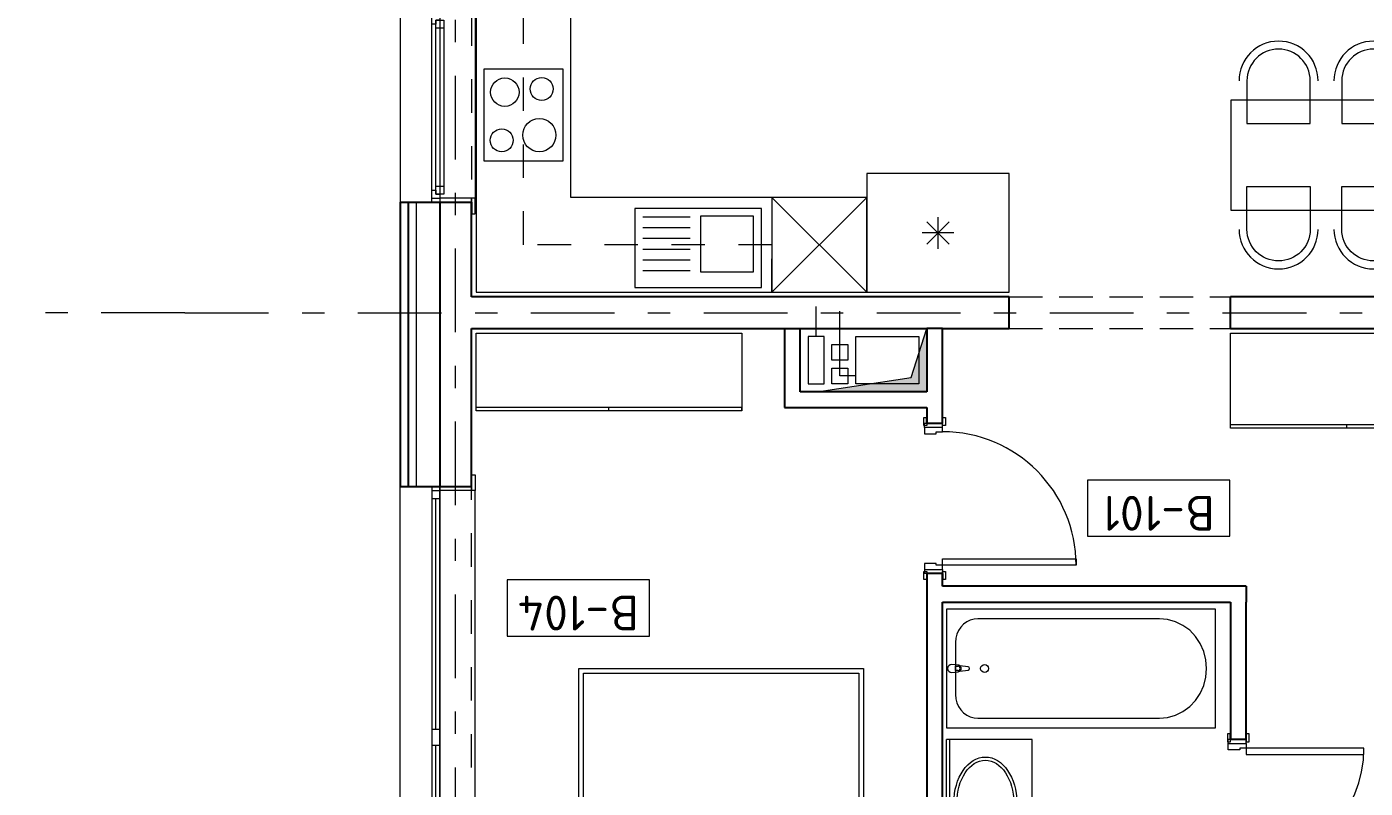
# Model space of a CAD drawing. Header units: millimetres. Extents: x 18162 to 3540582, y 72188 to 247925.
# Drawn here: x 336733 to 345196, y 88138 to 92954 of the extents above; entities that cross this region are included whole.
import ezdxf
from ezdxf.enums import TextEntityAlignment as Align

# ---------------------------------------------------------------- set-up
doc = ezdxf.new("R2010")
doc.units = ezdxf.units.MM
doc.header["$MEASUREMENT"] = 0
doc.set_wipeout_variables(frame=1)
for name, pattern in [('Dashed', [423.333333, 211.666667, -211.666667]), ('Double Dashed', [1093.611073, 529.166651, -211.666656, 141.111112, -211.666656]), ('Hidden Line', [317.5, 211.666667, -105.833333]), ('Wipeout_Contour', [1000, 0, -1000])]:
    doc.linetypes.add(name, pattern=pattern)
for name, color, linetype in [('Archicad Doors', 7, 'Continuous'), ('Archicad Windows', 7, 'Continuous'), ('Archicad Zone Stamps', 7, 'Continuous'), ('Drawing & Figure', 7, 'Continuous'), ('Interior - Equipment', 7, 'Continuous'), ('Interior - Furniture', 7, 'Continuous'), ('Model Unit - Zone A', 7, 'Continuous'), ('Structural - Bearing', 7, 'Continuous'), ('Structural - Grid', 7, 'Continuous')]:
    doc.layers.add(name, color=color, linetype=linetype)
doc.styles.add('GENERATED_STYLE_2', font='')
doc.styles.add('GENERATED_STYLE_3', font='', dxfattribs={"width": 0.8})
doc.styles.get('GENERATED_STYLE_2').set_extended_font_data('ISOCPEUR MON')
doc.styles.get('GENERATED_STYLE_3').set_extended_font_data('ISOCPEUR MON')

# ---------------------------------------------------------------- blocks, each defined once
blk = doc.blocks.new('Үүдний хэсэг_B-101_21_3', base_point=(343846.2, 90013.4))
at = {"layer": 'Archicad Zone Stamps', "color": 7, "linetype": 'Continuous', "lineweight": 5}
for p, q in [((344339.2, 90086.8), (343439.2, 90086.8)), ((343439.2, 90086.8), (343439.2, 89732)), ((344339.2, 89732), (344339.2, 90086.8)), ((343439.2, 89732), (344339.2, 89732))]:
    blk.add_line(p, q, dxfattribs=at)
at = {"layer": 'Archicad Zone Stamps', "color": 7, "lineweight": 5, "style": 'GENERATED_STYLE_2'}
for tag, p in [('DUMMY_861', (343537.9, 89767.5)), ('ROOM_NUMBER', (343889.2, 89767.5))]:
    blk.add_attdef(tag, text='', height=220, rotation=180, dxfattribs=at).set_placement(p, align=Align.TOP_CENTER)
blk = doc.blocks.new('Унтлагын өрөө_B-104_24_3', base_point=(340937, 89836))
at = {"layer": 'Archicad Zone Stamps', "color": 7, "linetype": 'Continuous', "lineweight": 5}
for p, q in [((340670.6, 89455.6), (339770.6, 89455.6)), ((339770.6, 89455.6), (339770.6, 89100.7)), ((340670.6, 89100.7), (340670.6, 89455.6)), ((339770.6, 89100.7), (340670.6, 89100.7))]:
    blk.add_line(p, q, dxfattribs=at)
at = {"layer": 'Archicad Zone Stamps', "color": 7, "lineweight": 5, "style": 'GENERATED_STYLE_2'}
for tag, p in [('DUMMY_861', (339836.4, 89136.2)), ('ROOM_NUMBER', (340220.6, 89136.2))]:
    blk.add_attdef(tag, text='', height=220, rotation=180, dxfattribs=at).set_placement(p, align=Align.TOP_CENTER)
blk = doc.blocks.new('Window with Sidelight 27[19]_3', base_point=(318570.5, 0))
at = {"layer": 'Archicad Windows', "color": 7, "linetype": 'Continuous', "lineweight": 13}
for p, q in [((339544, 90020.7), (339544, 90120.7)), ((339544, 90120.7), (339569, 90120.7)), ((339544, 90045.7), (339544, 90120.7)), ((339544, 90045.7), (339544, 90120.7)), ((339569, 90120.7), (339569, 90020.7)), ((339094, 87845.7), (339094, 90045.7)), ((339094, 90045.7), (339144, 90045.7)), ((339144, 90045.7), (339194, 90045.7)), ((339194, 90045.7), (339294, 90045.7)), ((339294, 90045.7), (339294, 90020.7)), ((339294, 90045.7), (339344, 90045.7)), ((339294, 90045.7), (339344, 90045.7)), ((339294, 90020.7), (339294, 89970.7)), ((339294, 90020.7), (339344, 90020.7)), ((339294, 89970.7), (339344, 89970.7)), ((339294, 89970.7), (339294, 88510.7)), ((339319, 88510.7), (339319, 89970.7)), ((339344, 90045.7), (339544, 90045.7)), ((339344, 90020.7), (339344, 90045.7)), ((339344, 90020.7), (339344, 90045.7)), ((339344, 90045.7), (339544, 90045.7)), ((339344, 90045.7), (339544, 90045.7)), ((339544, 90020.7), (339344, 90020.7)), ((339344, 89970.7), (339344, 90020.7)), ((339344, 88510.7), (339344, 89970.7)), ((339544, 90045.7), (339544, 90020.7)), ((339569, 90020.7), (339544, 90020.7)), ((339569, 87870.7), (339569, 90020.7)), ((339344, 88510.7), (339294, 88510.7)), ((339294, 88510.7), (339294, 88460.7)), ((339294, 88460.7), (339294, 88410.7)), ((339344, 88460.7), (339344, 88510.7)), ((339344, 88410.7), (339344, 88460.7)), ((339294, 88410.7), (339344, 88410.7)), ((339294, 88410.7), (339294, 87920.7)), ((339319, 87920.7), (339319, 88410.7)), ((339344, 87920.7), (339344, 88410.7)), ((339344, 87920.7), (339294, 87920.7)), ((339294, 87920.7), (339294, 87870.7)), ((339294, 87870.7), (339294, 87845.7)), ((339294, 87870.7), (339344, 87870.7)), ((339344, 87870.7), (339344, 87920.7)), ((339344, 87870.7), (339544, 87870.7)), ((339344, 87845.7), (339344, 87870.7)), ((339344, 87845.7), (339344, 87870.7)), ((339544, 87870.7), (339544, 87845.7)), ((339544, 87770.7), (339544, 87870.7)), ((339544, 87870.7), (339569, 87870.7)), ((339569, 87870.7), (339569, 87770.7)), ((339094, 87845.7), (339144, 87845.7)), ((339144, 87845.7), (339194, 87845.7)), ((339194, 87845.7), (339294, 87845.7)), ((339294, 87845.7), (339344, 87845.7)), ((339294, 87845.7), (339344, 87845.7)), ((339544, 87845.7), (339344, 87845.7)), ((339344, 87845.7), (339544, 87845.7)), ((339344, 87845.7), (339544, 87845.7)), ((339544, 87845.7), (339544, 87770.7)), ((339544, 87845.7), (339544, 87770.7)), ((339569, 87770.7), (339544, 87770.7))]:
    blk.add_line(p, q, dxfattribs=at)
at = {"layer": 'Archicad Windows', "color": 7, "linetype": 'Dashed', "lineweight": 13}
blk.add_line((339544, 87845.7), (339544, 90045.7), dxfattribs=at)
blk = doc.blocks.new('Window 27[20]_3', base_point=(318570.5, 0))
at = {"layer": 'Archicad Windows', "color": 7, "linetype": 'Continuous', "lineweight": 13}
for p, q in [((339569, 93120.7), (339544, 93120.7)), ((339544, 93120.7), (339544, 93020.7)), ((339544, 93045.7), (339544, 93120.7)), ((339544, 93045.7), (339544, 93120.7)), ((339569, 93020.7), (339569, 93120.7)), ((339094, 93045.7), (339094, 91845.7)), ((339094, 93045.7), (339144, 93045.7)), ((339144, 93045.7), (339194, 93045.7)), ((339194, 93045.7), (339294, 93045.7)), ((339294, 93020.7), (339294, 93045.7)), ((339294, 93045.7), (339344, 93045.7)), ((339294, 93045.7), (339344, 93045.7)), ((339294, 92970.7), (339294, 93020.7)), ((339294, 93020.7), (339344, 93020.7)), ((339544, 93045.7), (339344, 93045.7)), ((339344, 93045.7), (339344, 93020.7)), ((339344, 93045.7), (339344, 93020.7)), ((339344, 93045.7), (339544, 93045.7)), ((339344, 93045.7), (339544, 93045.7)), ((339344, 93020.7), (339544, 93020.7)), ((339344, 93020.7), (339344, 92995.7)), ((339544, 93020.7), (339544, 93045.7)), ((339544, 93020.7), (339569, 93020.7)), ((339569, 93020.7), (339569, 91870.7)), ((339319, 92970.7), (339294, 92970.7)), ((339294, 91920.7), (339294, 92970.7)), ((339344, 92995.7), (339319, 92995.7)), ((339319, 92995.7), (339319, 92970.7)), ((339319, 92945.7), (339319, 92995.7)), ((339319, 92995.7), (339369, 92995.7)), ((339369, 92945.7), (339319, 92945.7)), ((339319, 91945.7), (339319, 92945.7)), ((339344, 92945.7), (339344, 91945.7)), ((339369, 92995.7), (339369, 92945.7)), ((339369, 92945.7), (339369, 91945.7)), ((339369, 92945.7), (339369, 91945.7)), ((339294, 91870.7), (339294, 91920.7)), ((339294, 91920.7), (339319, 91920.7)), ((339319, 91895.7), (339319, 91945.7)), ((339319, 91945.7), (339369, 91945.7)), ((339319, 91920.7), (339319, 91895.7)), ((339369, 91945.7), (339369, 91895.7)), ((339094, 91845.7), (339144, 91845.7)), ((339144, 91845.7), (339194, 91845.7)), ((339194, 91845.7), (339294, 91845.7)), ((339294, 91845.7), (339294, 91870.7)), ((339294, 91870.7), (339344, 91870.7)), ((339294, 91845.7), (339344, 91845.7)), ((339294, 91845.7), (339344, 91845.7)), ((339319, 91895.7), (339344, 91895.7)), ((339369, 91895.7), (339319, 91895.7)), ((339344, 91895.7), (339344, 91870.7)), ((339544, 91870.7), (339344, 91870.7)), ((339344, 91870.7), (339344, 91845.7)), ((339344, 91870.7), (339344, 91845.7)), ((339344, 91845.7), (339544, 91845.7)), ((339344, 91845.7), (339544, 91845.7)), ((339344, 91845.7), (339544, 91845.7)), ((339544, 91845.7), (339544, 91870.7)), ((339544, 91870.7), (339544, 91770.7)), ((339569, 91870.7), (339544, 91870.7)), ((339544, 91845.7), (339544, 91770.7)), ((339544, 91845.7), (339544, 91770.7)), ((339569, 91770.7), (339569, 91870.7)), ((339544, 91770.7), (339569, 91770.7))]:
    blk.add_line(p, q, dxfattribs=at)
at = {"layer": 'Archicad Windows', "color": 7, "linetype": 'Dashed', "lineweight": 13}
blk.add_line((339544, 93045.7), (339544, 91845.7), dxfattribs=at)
blk = doc.blocks.new('Rectangular Door Opening 27[40]_3', base_point=(318570.5, 0))
at = {"layer": 'Archicad Doors', "color": 7, "linetype": 'Hidden Line', "lineweight": 13}
for p, q in [((342944, 91245.7), (344344, 91245.7)), ((342944, 91045.7), (342944, 91245.7)), ((344344, 91045.7), (344344, 91245.7)), ((342944, 91045.7), (344344, 91045.7))]:
    blk.add_line(p, q, dxfattribs=at)
blk = doc.blocks.new('Door 27[61]_3', base_point=(318570.5, 0))
at = {"layer": 'Archicad Doors', "color": 7, "linetype": 'Continuous', "lineweight": 13}
for p, q in [((342405, 90432.7), (342405, 90482.7)), ((342405, 90482.7), (342424, 90482.7)), ((342424, 90482.7), (342424, 90432.7)), ((342424, 90445.7), (342424, 90482.7)), ((342424, 90445.7), (342424, 90482.7)), ((342524, 90432.7), (342524, 90482.7)), ((342524, 90482.7), (342543, 90482.7)), ((342524, 90445.7), (342524, 90482.7)), ((342524, 90445.7), (342524, 90482.7)), ((342543, 90482.7), (342543, 90432.7)), ((342424, 90432.7), (342405, 90432.7)), ((342409, 90420.7), (342409, 90445.7)), ((342524, 90445.7), (342409, 90445.7)), ((342524, 90420.7), (342409, 90420.7)), ((342409, 90420.7), (342409, 90380.7)), ((342524, 90445.7), (342424, 90445.7)), ((342524, 90445.7), (342424, 90445.7)), ((342484, 90380.7), (342484, 90392.7)), ((342484, 90392.7), (342524, 90392.7)), ((342524, 90420.7), (342524, 90445.7)), ((342543, 90432.7), (342524, 90432.7)), ((342524, 90392.7), (342524, 90420.7)), ((342409, 90380.7), (342484, 90380.7)), ((342484, 89560.7), (342409, 89560.7)), ((342409, 89560.7), (342409, 89520.7)), ((342484, 89548.7), (342484, 89560.7)), ((342524, 89548.7), (342484, 89548.7)), ((342524, 89548.7), (342524, 89588.7)), ((342524, 89588.7), (343368, 89588.7)), ((342524, 89520.7), (342524, 89548.7)), ((343368, 89548.7), (342524, 89548.7)), ((343368, 89588.7), (343368, 89548.7)), ((342405, 89458.7), (342405, 89508.7)), ((342405, 89508.7), (342424, 89508.7)), ((342424, 89458.7), (342405, 89458.7)), ((342409, 89520.7), (342409, 89495.7)), ((342409, 89520.7), (342524, 89520.7)), ((342524, 89495.7), (342409, 89495.7)), ((342424, 89508.7), (342424, 89458.7)), ((342524, 89495.7), (342424, 89495.7)), ((342524, 89495.7), (342424, 89495.7)), ((342424, 89495.7), (342424, 89458.7)), ((342424, 89495.7), (342424, 89458.7)), ((342524, 89520.7), (342524, 89495.7)), ((342524, 89458.7), (342524, 89508.7)), ((342524, 89508.7), (342543, 89508.7)), ((342524, 89495.7), (342524, 89458.7)), ((342524, 89495.7), (342524, 89458.7)), ((342543, 89458.7), (342524, 89458.7)), ((342543, 89508.7), (342543, 89458.7))]:
    blk.add_line(p, q, dxfattribs=at)
blk.add_arc((342524, 89548.7), 844, 0, 90, dxfattribs=at)
blk = doc.blocks.new('Door 27[62]_3', base_point=(318570.5, 0))
at = {"layer": 'Archicad Doors', "color": 7, "linetype": 'Continuous', "lineweight": 13}
for p, q in [((344344, 88482.7), (344325, 88482.7)), ((344325, 88482.7), (344325, 88432.7)), ((344329, 88420.7), (344329, 88445.7)), ((344444, 88445.7), (344329, 88445.7)), ((344344, 88432.7), (344344, 88482.7)), ((344344, 88445.7), (344344, 88482.7)), ((344344, 88445.7), (344344, 88482.7)), ((344444, 88445.7), (344344, 88445.7)), ((344444, 88445.7), (344344, 88445.7)), ((344463, 88482.7), (344444, 88482.7)), ((344444, 88482.7), (344444, 88432.7)), ((344444, 88445.7), (344444, 88482.7)), ((344444, 88445.7), (344444, 88482.7)), ((344444, 88420.7), (344444, 88445.7)), ((344463, 88432.7), (344463, 88482.7)), ((344325, 88432.7), (344344, 88432.7)), ((344329, 88420.7), (344444, 88420.7)), ((344329, 88380.7), (344329, 88420.7)), ((344404, 88380.7), (344329, 88380.7)), ((344444, 88392.7), (344404, 88392.7)), ((344404, 88392.7), (344404, 88380.7)), ((344444, 88432.7), (344463, 88432.7)), ((344444, 88420.7), (344444, 88392.7)), ((345188, 88392.7), (344444, 88392.7)), ((344444, 88392.7), (344444, 88352.7)), ((345188, 88352.7), (345188, 88392.7)), ((344444, 88352.7), (345188, 88352.7)), ((344325, 87608.7), (344325, 87558.7)), ((344344, 87608.7), (344325, 87608.7)), ((344329, 87660.7), (344404, 87660.7)), ((344329, 87620.7), (344329, 87660.7)), ((344329, 87620.7), (344329, 87595.7)), ((344444, 87620.7), (344329, 87620.7)), ((344444, 87595.7), (344329, 87595.7)), ((344344, 87558.7), (344344, 87608.7)), ((344444, 87595.7), (344344, 87595.7)), ((344444, 87595.7), (344344, 87595.7)), ((344344, 87595.7), (344344, 87558.7)), ((344344, 87595.7), (344344, 87558.7)), ((344404, 87660.7), (344404, 87648.7)), ((344404, 87648.7), (344444, 87648.7)), ((344444, 87648.7), (344444, 87620.7)), ((344444, 87620.7), (344444, 87595.7)), ((344444, 87608.7), (344444, 87558.7)), ((344463, 87608.7), (344444, 87608.7)), ((344444, 87595.7), (344444, 87558.7)), ((344444, 87595.7), (344444, 87558.7)), ((344463, 87558.7), (344463, 87608.7)), ((344325, 87558.7), (344344, 87558.7)), ((344444, 87558.7), (344463, 87558.7))]:
    blk.add_line(p, q, dxfattribs=at)
blk.add_arc((344444, 88392.7), 744, 270, 0, dxfattribs=at)
blk = doc.blocks.new('Kitchen Layout 27[59]_3', base_point=(339573.7, 94275.4))
at = {"layer": 'Interior - Equipment', "color": 7, "linetype": 'Dashed', "lineweight": 5}
for p, q in [((339873.7, 93255.4), (339573.7, 93255.4)), ((339573.7, 93255.4), (339573.7, 91275.4)), ((339873.7, 91575.4), (339873.7, 93255.4)), ((341444.1, 91575.4), (339873.7, 91575.4)), ((341444.1, 91275.4), (341444.1, 91575.4)), ((339573.7, 91275.4), (341444.1, 91275.4))]:
    blk.add_line(p, q, dxfattribs=at)
at = {"layer": 'Interior - Equipment', "color": 7, "linetype": 'Continuous', "lineweight": 5}
for p, q in [((342044.1, 91875.4), (341444.1, 91275.4)), ((341444.1, 91875.4), (342044.1, 91275.4)), ((340928.4, 91750.4), (340628.4, 91750.4)), ((341328.4, 91755.4), (340993.4, 91755.4)), ((340993.4, 91755.4), (340993.4, 91405.4)), ((341328.4, 91405.4), (341328.4, 91755.4)), ((342494.3, 91750.4), (342494.3, 91550.4)), ((340928.4, 91682.4), (340628.4, 91682.4)), ((342565, 91721.1), (342423.5, 91579.7)), ((342423.5, 91721.1), (342565, 91579.7)), ((340928.4, 91614.4), (340628.4, 91614.4)), ((342594.3, 91650.4), (342394.3, 91650.4)), ((340928.4, 91546.4), (340628.4, 91546.4)), ((340928.4, 91478.4), (340628.4, 91478.4)), ((340928.4, 91410.4), (340628.4, 91410.4)), ((340993.4, 91405.4), (341328.4, 91405.4))]:
    blk.add_line(p, q, dxfattribs=at)
at = {"layer": 'Interior - Equipment', "color": 7, "linetype": 'Continuous', "lineweight": 5, "flags": 128}
for points in [[(339573.7, 93255.4), (339573.7, 91275.4), (342044.3, 91275.4), (342044.3, 91875.4), (340173.7, 91875.4), (340173.7, 93255.4)], [(340123.7, 92105.7), (340123.7, 92685.7), (339623.7, 92685.7), (339623.7, 92105.7)], [(342944.3, 92025.4), (342044.3, 92025.4), (342044.3, 91275.4), (342944.3, 91275.4)], [(342044.1, 91875.4), (341444.1, 91875.4), (341444.1, 91275.4), (342044.1, 91275.4)], [(341378.4, 91805.4), (340578.4, 91805.4), (340578.4, 91305.4), (341378.4, 91305.4)]]:
    blk.add_lwpolyline(points, close=True, dxfattribs=at)
at = {"layer": 'Interior - Equipment', "color": 7, "linetype": 'Continuous', "lineweight": 5}
for centre, radius in [((339755.7, 92540.7), 90), ((339988.7, 92561), 72.5), ((339973.7, 92269.2), 105), ((339736.2, 92236.2), 72.5)]:
    blk.add_circle(centre, radius, dxfattribs=at)
blk = doc.blocks.new('Basin Cabinet 27[60]_3', base_point=(343089, 87645.7))
at = {"layer": 'Interior - Equipment', "color": 7, "linetype": 'Continuous', "lineweight": 5}
for p, q in [((342549, 87645.7), (342549, 88445.7)), ((343089, 88445.7), (342549, 88445.7)), ((342569, 87645.7), (342569, 88445.7)), ((343089, 87645.7), (343089, 88445.7)), ((342588.9, 88059.3), (342603.8, 88059.3)), ((342588.9, 88032.1), (342588.9, 88059.3)), ((342603.8, 88032.1), (342588.9, 88032.1)), ((343089, 87645.7), (342549, 87645.7))]:
    blk.add_line(p, q, dxfattribs=at)
at = {"layer": 'Interior - Equipment', "color": 7, "linetype": 'Continuous', "lineweight": 5, "flags": 128}
blk.add_lwpolyline([(342564, 88020.7), (342605.9, 88024.7, 0.12102), (342615.4, 88027.9), (342668.4, 88034.6, 0.882566), (342668.4, 88056.8), (342615.4, 88063.4, 0.12102), (342605.9, 88066.7), (342564, 88070.7, 1)], format="xyb", close=True, dxfattribs=at)
at = {"layer": 'Interior - Equipment', "color": 7, "linetype": 'Continuous', "lineweight": 5}
blk.add_circle((342695.2, 88045.7), 30, dxfattribs=at)
for centre, radius, start, end in [((342603.8, 88045.7), 13.6, 270, 90), ((342604, 88045.7), 21.1, 302.77103, 57.22897)]:
    blk.add_arc(centre, radius, start, end, dxfattribs=at)
for major_axis, ratio in [((0, 290), 0.686667), ((0, 270), 0.666667)]:
    blk.add_ellipse((342794, 88045.7), major_axis=major_axis, ratio=ratio, dxfattribs=at)
blk = doc.blocks.new('Bathtub 27[61]_3', base_point=(342549, 89270.7))
at = {"layer": 'Interior - Equipment', "color": 7, "linetype": 'Continuous', "lineweight": 5}
for p, q in [((342605.2, 88909.3), (342620.1, 88909.3)), ((342605.2, 88882.1), (342605.2, 88909.3)), ((342620.1, 88882.1), (342605.2, 88882.1))]:
    blk.add_line(p, q, dxfattribs=at)
at = {"layer": 'Interior - Equipment', "color": 7, "linetype": 'Continuous', "lineweight": 5, "flags": 128}
for points in [[(342549, 88520.7), (344249, 88520.7), (344249, 89270.7), (342549, 89270.7)], [(342747.3, 89210.7), (342722.7, 89208.4), (342698.9, 89201.6), (342676.5, 89190.6), (342656.2, 89175.6), (342638.8, 89157.1), (342624.6, 89135.7), (342614.2, 89112), (342607.8, 89086.7), (342605.6, 89060.7), (342605.6, 88730.7), (342607.8, 88704.6), (342614.2, 88679.4), (342624.6, 88655.7), (342638.8, 88634.3), (342656.2, 88615.8), (342676.5, 88600.8), (342698.9, 88589.7), (342722.7, 88583), (342747.3, 88580.7), (343894.8, 88580.7), (343946.5, 88585.5), (343996.6, 88599.7), (344043.6, 88622.9), (344086, 88654.4), (344122.7, 88693.2), (344152.5, 88738.2), (344174.4, 88787.9), (344187.8, 88841), (344192.3, 88895.7), (344187.8, 88950.4), (344174.4, 89003.4), (344152.5, 89053.2), (344122.7, 89098.2), (344086, 89137), (344043.6, 89168.5), (343996.6, 89191.7), (343946.5, 89205.9), (343894.8, 89210.7)]]:
    blk.add_lwpolyline(points, close=True, dxfattribs=at)
blk.add_lwpolyline([(342580.3, 88870.7), (342622.2, 88874.7, 0.12102), (342631.8, 88877.9), (342684.7, 88884.6, 0.882566), (342684.7, 88906.8), (342631.8, 88913.4, 0.12102), (342622.2, 88916.7), (342580.3, 88920.7, 1)], format="xyb", close=True, dxfattribs=at)
at = {"layer": 'Interior - Equipment', "color": 7, "linetype": 'Continuous', "lineweight": 5}
blk.add_circle((342789, 88895.7), 25, dxfattribs=at)
for centre, radius, start, end in [((342620.1, 88895.7), 13.6, 270, 90), ((342620.3, 88895.7), 21.1, 302.77103, 57.22897)]:
    blk.add_arc(centre, radius, start, end, dxfattribs=at)
blk = doc.blocks.new('Dining Table Rectangle 27[113]_3', base_point=(344948, 92143.1))
at = {"layer": 'Interior - Furniture', "color": 7, "linetype": 'Continuous', "lineweight": 5, "flags": 128}
for points in [[(344448, 92343.1), (344848, 92343.1), (344848, 92613.1, 1), (344448, 92613.1)], [(345048, 92343.1), (345448, 92343.1), (345448, 92613.1, 1), (345048, 92613.1)], [(344448, 91943.1), (344848, 91943.1), (344848, 91673.1, -1), (344448, 91673.1)], [(345048, 91943.1), (345448, 91943.1), (345448, 91673.1, -1), (345048, 91673.1)]]:
    blk.add_lwpolyline(points, format="xyb", close=True, dxfattribs=at)
blk.add_lwpolyline([(344348, 92493.1), (345548, 92493.1), (345548, 91793.1), (344348, 91793.1)], close=True, dxfattribs=at)
at = {"layer": 'Interior - Furniture', "color": 7, "linetype": 'Continuous', "lineweight": 5}
for centre, start, end in [((344648, 92613.1), 0, 180), ((345248, 92613.1), 0, 180), ((344648, 91673.1), 180, 0), ((345248, 91673.1), 180, 0)]:
    blk.add_arc(centre, 250, start, end, dxfattribs=at)
blk = doc.blocks.new('Cupboard 27[120]_3', base_point=(345814.3, 90416))
at = {"layer": 'Interior - Furniture', "color": 7, "linetype": 'Continuous', "lineweight": 5}
for p, q in [((345814.3, 90436), (344344, 90436)), ((345079.1, 90416), (345079.1, 90436)), ((345814.3, 90416), (345814.3, 90436))]:
    blk.add_line(p, q, dxfattribs=at)
at = {"layer": 'Interior - Furniture', "color": 7, "linetype": 'Continuous', "lineweight": 5, "flags": 128}
blk.add_lwpolyline([(345814.3, 90416), (344344, 90416), (344344, 91016), (345814.3, 91016)], close=True, dxfattribs=at)
blk = doc.blocks.new('Cupboard 27[121]_3', base_point=(341254, 90525.7))
at = {"layer": 'Interior - Furniture', "color": 7, "linetype": 'Continuous', "lineweight": 5}
for p, q in [((341254, 90545.7), (339574, 90545.7)), ((340414, 90525.7), (340414, 90545.7)), ((341254, 90525.7), (341254, 90545.7))]:
    blk.add_line(p, q, dxfattribs=at)
at = {"layer": 'Interior - Furniture', "color": 7, "linetype": 'Continuous', "lineweight": 5, "flags": 128}
blk.add_lwpolyline([(341254, 90525.7), (339574, 90525.7), (339574, 91015.7), (341254, 91015.7)], close=True, dxfattribs=at)
blk = doc.blocks.new('Bed Layout 27[122]_3', base_point=(341124, 86895.7))
at = {"layer": 'Interior - Furniture', "color": 7, "linetype": 'Continuous', "lineweight": 5}
for p, q in [((340224, 88895.7), (342024, 88895.7)), ((340224, 86895.7), (340224, 88895.7)), ((340254, 87515.7), (340254, 88865.7)), ((340254, 88865.7), (341124, 88865.7)), ((341124, 88865.7), (341994, 88865.7)), ((341994, 88865.7), (341994, 87515.7)), ((342024, 88895.7), (342024, 86895.7)), ((340434, 87335.7), (340254, 87515.7)), ((340254, 87515.7), (340434, 87515.7)), ((340434, 87335.7), (340434, 87515.7)), ((341994, 87515.7), (341814, 87335.7)), ((341994, 87515.7), (341814, 87515.7)), ((341814, 87335.7), (341814, 87515.7)), ((339724, 87315.7), (340224, 87315.7)), ((339724, 86895.7), (339724, 87315.7)), ((340224, 87315.7), (340224, 86895.7)), ((341124, 87335.7), (340434, 87335.7)), ((341814, 87335.7), (341124, 87335.7)), ((340224, 86895.7), (339724, 86895.7)), ((342024, 86895.7), (340224, 86895.7))]:
    blk.add_line(p, q, dxfattribs=at)
at = {"layer": 'Interior - Furniture', "color": 7, "linetype": 'Continuous', "lineweight": 5, "flags": 128}
for points in [[(341064, 87335.7), (341064, 86955.7), (340284, 86955.7), (340284, 87375.7), (340394, 87375.7), (340434, 87335.7)], [(341814, 87335.7), (341854, 87375.7), (341964, 87375.7), (341964, 86955.7), (341184, 86955.7), (341184, 87335.7)]]:
    blk.add_lwpolyline(points, close=True, dxfattribs=at)
blk.add_lwpolyline([(340074, 87105.7, -1), (339874, 87105.7, -1)], format="xyb", close=True, dxfattribs=at)
blk = doc.blocks.new('Standard grid marker[170]_3', base_point=(336732.8, 91145.7))
at = {"layer": 'Structural - Grid', "color": 13, "linetype": 'Double Dashed', "lineweight": 13}
for q in [(336732.8, 91145.7), (372294.9, 91145.7)]:
    blk.add_line((337732.8, 91145.7), q, dxfattribs=at)
at = {"layer": 'Structural - Grid', "color": 13, "lineweight": 13, "style": 'GENERATED_STYLE_3'}
blk.add_attdef('AC_MarkerText_1', text='', height=250, rotation=180, dxfattribs=at).set_placement((373594.9, 91020.7), align=Align.TOP_CENTER)
blk = doc.blocks.new('Standard grid marker[176]_3', base_point=(339444, 72524.1))
at = {"layer": 'Structural - Grid', "color": 13, "linetype": 'Double Dashed', "lineweight": 13}
blk.add_line((339444, 73524.1), (339444, 100185.5), dxfattribs=at)
at = {"layer": 'Structural - Grid', "color": 13, "lineweight": 13, "style": 'GENERATED_STYLE_3'}
blk.add_attdef('AC_MarkerText_1', text='', height=250, rotation=180, dxfattribs=at).set_placement((339444, 101360.5), align=Align.TOP_CENTER)

msp = doc.modelspace()

# ---------------------------------------------------------------- hatches: boundary and pattern name
at = {"layer": 'Drawing & Figure', "linetype": 'Continuous', "lineweight": 13}
msp.add_hatch(color=7, dxfattribs=at).paths.add_polyline_path([(342325.9, 90735.3), (342424, 91045.7), (342424, 90625.7), (341604, 90625.7)])

# ---------------------------------------------------------------- linework, layer by layer
at = {"layer": 'Drawing & Figure', "color": 7, "linetype": 'Continuous', "lineweight": 13, "flags": 128}
msp.add_lwpolyline([(342325.9, 90735.3), (342424, 91045.7), (342424, 90625.7), (341604, 90625.7)], close=True, dxfattribs=at)
at = {"layer": 'Structural - Bearing', "color": 7, "linetype": 'Continuous', "lineweight": 13, "flags": 128}
for points in [[(339344, 96745.7), (339344, 78545.7), (369544, 78545.7), (369544, 96745.7), (356344, 96745.7), (356344, 92545.7), (353844, 92545.7), (353844, 96745.7)], [(342424, 91045.7), (341604, 91045.7), (341604, 90625.7), (342424, 90625.7)]]:
    msp.add_lwpolyline(points, close=True, dxfattribs=at)
at = {"layer": 'Structural - Grid', "color": 7, "linetype": 'Continuous', "lineweight": 5}
for points in [[(341774, 90995.7), (341674, 90995.7), (341674, 90695.7), (341774, 90695.7)], [(341974, 90695.7), (341974, 90995.7), (342374, 90995.7), (342374, 90695.7)], [(341824, 90945.7), (341924, 90945.7), (341924, 90845.7), (341824, 90845.7)], [(341824, 90795.7), (341924, 90795.7), (341924, 90695.7), (341824, 90695.7)]]:
    msp.add_lwpolyline(points, close=True, dxfattribs=at)

# ---------------------------------------------------------------- block references
at = {"layer": 'Interior - Furniture', "color": 7, "linetype": 'Continuous', "lineweight": 5}
for name, p in [('Dining Table Rectangle 27[113]_3', (344948, 92143.1)), ('Bed Layout 27[122]_3', (341124, 86895.7))]:
    msp.add_blockref(name, p, dxfattribs=at)
at = {"layer": 'Model Unit - Zone A', "color": 7, "linetype": 'Continuous', "lineweight": 5}
for name, p, values in [('Үүдний хэсэг_B-101_21_3', (343846.2, 90013.4), {'ROOM_NUMBER': 'B-101'}), ('Унтлагын өрөө_B-104_24_3', (340937, 89836), {'ROOM_NUMBER': 'B-104'})]:
    msp.add_blockref(name, p, dxfattribs=at).add_auto_attribs(values)

# ---------------------------------------------------------------- wipeouts: each hides what was drawn before it
at = {"color": 254, "linetype": 'Wipeout_Contour', "lineweight": 0, "ltscale": 1404413.334575938}
msp.add_wipeout([(339094, 90045.7), (339144, 90045.7), (339144, 91845.7), (339094, 91845.7)], dxfattribs=at).dxf.layer = 'Structural - Bearing'

# ---------------------------------------------------------------- next in the draw order: linework, layer by layer
at = {"layer": 'Structural - Bearing', "color": 7, "linetype": 'Continuous', "lineweight": 25, "flags": 128}
msp.add_lwpolyline([(339094, 91845.7), (339094, 90045.7)], dxfattribs=at)

# ---------------------------------------------------------------- next in the draw order: wipeouts: each hides what was drawn before it
at = {"color": 254, "linetype": 'Wipeout_Contour', "lineweight": 0, "ltscale": 1404606.509443293}
msp.add_wipeout([(339144, 90045.7), (339194, 90045.7), (339194, 91845.7), (339144, 91845.7)], dxfattribs=at).dxf.layer = 'Structural - Bearing'
at = {"color": 254, "linetype": 'Wipeout_Contour', "lineweight": 0, "ltscale": 1427711.073745688}
msp.add_wipeout([(344344, 91045.7), (345844, 91045.7), (345844, 91245.7), (344344, 91245.7)], dxfattribs=at).dxf.layer = 'Structural - Bearing'
at = {"color": 254, "linetype": 'Wipeout_Contour', "lineweight": 0, "ltscale": 1060187.356540084}
msp.add_wipeout([(341624, 90645.7), (341524, 90545.7), (341624, 90545.7)], dxfattribs=at).dxf.layer = 'Structural - Bearing'
at = {"color": 254, "linetype": 'Wipeout_Contour', "lineweight": 0, "ltscale": 1414600.923483107}
msp.add_wipeout([(342424, 86895.7), (342524, 86895.7), (342524, 89495.7), (342424, 89495.7)], dxfattribs=at).dxf.layer = 'Structural - Bearing'
at = {"color": 254, "linetype": 'Wipeout_Contour', "lineweight": 0, "ltscale": 1067434.370727042}
msp.add_wipeout([(344344, 89315.7), (344444, 89315.7), (344444, 89415.7)], dxfattribs=at).dxf.layer = 'Structural - Bearing'

# ---------------------------------------------------------------- next in the draw order: linework, layer by layer
at = {"layer": 'Structural - Bearing', "color": 7, "linetype": 'Continuous', "lineweight": 25}
for p, q in [((339094, 91845.7), (339144, 91845.7)), ((339144, 91845.7), (339144, 90045.7)), ((344344, 91045.7), (344344, 91245.7)), ((339094, 90045.7), (339144, 90045.7)), ((342424, 89495.7), (342424, 89458.7)), ((342524, 89495.7), (342424, 89495.7)), ((342524, 89495.7), (342524, 89458.7))]:
    msp.add_line(p, q, dxfattribs=at)
at = {"layer": 'Structural - Bearing', "color": 7, "linetype": 'Continuous', "lineweight": 25, "flags": 128}
for points in [[(345844, 91245.7), (344344, 91245.7)], [(344344, 91045.7), (345844, 91045.7)], [(342424, 89495.7), (342424, 86895.7)], [(342524, 89415.7), (342524, 89495.7)], [(342524, 86895.7), (342524, 89315.7)]]:
    msp.add_lwpolyline(points, dxfattribs=at)

# ---------------------------------------------------------------- next in the draw order: block references
at = {"layer": 'Interior - Equipment', "color": 7, "linetype": 'Continuous', "lineweight": 5}
for name, p in [('Bathtub 27[61]_3', (342549, 89270.7)), ('Basin Cabinet 27[60]_3', (343089, 87645.7))]:
    msp.add_blockref(name, p, dxfattribs=at)
at = {"layer": 'Interior - Furniture', "color": 7, "linetype": 'Continuous', "lineweight": 5}
msp.add_blockref('Cupboard 27[120]_3', (345814.3, 90416), dxfattribs=at)

# ---------------------------------------------------------------- next in the draw order: wipeouts: each hides what was drawn before it
at = {"color": 254, "linetype": 'Wipeout_Contour', "lineweight": 0, "ltscale": 2107537.272703564}
msp.add_wipeout([(339194, 90045.7), (339294, 90045.7), (339344, 90045.7), (339344, 91845.7), (339294, 91845.7), (339194, 91845.7)], dxfattribs=at).dxf.layer = 'Structural - Bearing'
at = {"color": 254, "linetype": 'Wipeout_Contour', "lineweight": 0, "ltscale": 1067363.912349757}
msp.add_wipeout([(344344, 89315.7), (344444, 89415.7), (344344, 89415.7)], dxfattribs=at).dxf.layer = 'Structural - Bearing'

# ---------------------------------------------------------------- next in the draw order: linework, layer by layer
at = {"layer": 'Structural - Bearing', "color": 7, "linetype": 'Continuous', "lineweight": 25}
for p, q in [((339144, 91845.7), (339194, 91845.7)), ((339194, 91845.7), (339294, 91845.7)), ((339144, 90045.7), (339194, 90045.7)), ((339194, 90045.7), (339294, 90045.7))]:
    msp.add_line(p, q, dxfattribs=at)
at = {"layer": 'Structural - Bearing', "color": 7, "linetype": 'Continuous', "lineweight": 13}
msp.add_line((339194, 91845.7), (339194, 90045.7), dxfattribs=at)
at = {"layer": 'Structural - Bearing', "color": 7, "linetype": 'Continuous', "lineweight": 25, "flags": 128}
msp.add_lwpolyline([(344444, 89415.7), (344444, 89315.7)], dxfattribs=at)

# ---------------------------------------------------------------- next in the draw order: wipeouts: each hides what was drawn before it
at = {"color": 254, "linetype": 'Wipeout_Contour', "lineweight": 0, "ltscale": 1405669.005497639}
msp.add_wipeout([(339544, 91845.7), (339344, 91845.7), (339344, 90045.7), (339544, 90045.7)], dxfattribs=at).dxf.layer = 'Structural - Bearing'
at = {"color": 254, "linetype": 'Wipeout_Contour', "lineweight": 0, "ltscale": 1419482.576703739}
msp.add_wipeout([(344344, 89415.7), (342524, 89415.7), (342524, 89315.7), (344344, 89315.7)], dxfattribs=at).dxf.layer = 'Structural - Bearing'

# ---------------------------------------------------------------- next in the draw order: linework, layer by layer
at = {"layer": 'Structural - Bearing', "color": 7, "linetype": 'Continuous', "lineweight": 25}
for p, q in [((339294, 91845.7), (339344, 91845.7)), ((339344, 91845.7), (339344, 90045.7)), ((339344, 91845.7), (339544, 91845.7)), ((339544, 91845.7), (339544, 91770.7)), ((339544, 90045.7), (339544, 90120.7)), ((339294, 90045.7), (339344, 90045.7)), ((339344, 90045.7), (339544, 90045.7))]:
    msp.add_line(p, q, dxfattribs=at)
at = {"layer": 'Structural - Bearing', "color": 7, "linetype": 'Continuous', "lineweight": 25, "flags": 128}
for points in [[(339544, 91245.7), (339544, 91845.7)], [(339544, 90045.7), (339544, 91045.7)], [(344444, 89415.7), (342524, 89415.7)], [(342524, 89315.7), (344344, 89315.7)]]:
    msp.add_lwpolyline(points, dxfattribs=at)

# ---------------------------------------------------------------- next in the draw order: block references
at = {"layer": 'Archicad Windows', "color": 7, "linetype": 'Continuous', "lineweight": 13}
for name in ['Window 27[20]_3', 'Window with Sidelight 27[19]_3']:
    msp.add_blockref(name, (318570.5, 0), dxfattribs=at)

# ---------------------------------------------------------------- next in the draw order: wipeouts: each hides what was drawn before it
at = {"color": 254, "linetype": 'Wipeout_Contour', "lineweight": 0, "ltscale": 1412828.008246072}
msp.add_wipeout([(339544, 91245.7), (339544, 91045.7), (342944, 91045.7), (342944, 91245.7)], dxfattribs=at).dxf.layer = 'Structural - Bearing'
at = {"color": 254, "linetype": 'Wipeout_Contour', "lineweight": 0, "ltscale": 1422713.813972038}
msp.add_wipeout([(344344, 89315.7), (344344, 88445.7), (344444, 88445.7), (344444, 89315.7)], dxfattribs=at).dxf.layer = 'Structural - Bearing'

# ---------------------------------------------------------------- next in the draw order: linework, layer by layer
at = {"layer": 'Structural - Bearing', "color": 7, "linetype": 'Continuous', "lineweight": 25}
for p, q in [((342944, 91045.7), (342944, 91245.7)), ((344344, 88445.7), (344344, 88482.7)), ((344444, 88445.7), (344344, 88445.7)), ((344444, 88445.7), (344444, 88482.7))]:
    msp.add_line(p, q, dxfattribs=at)
at = {"layer": 'Structural - Bearing', "color": 7, "linetype": 'Continuous', "lineweight": 25, "flags": 128}
for points in [[(342944, 91245.7), (339544, 91245.7)], [(339544, 91045.7), (342944, 91045.7)], [(344344, 89315.7), (344344, 88445.7)], [(344444, 88445.7), (344444, 89315.7)]]:
    msp.add_lwpolyline(points, dxfattribs=at)
at = {"layer": 'Structural - Grid', "color": 7, "linetype": 'Continuous', "lineweight": 5}
for points in [[(341724, 90995.7), (341724, 91184.3)], [(341974, 90745.7), (341874, 90745.7), (341874, 91155.7)]]:
    msp.add_lwpolyline(points, dxfattribs=at)

# ---------------------------------------------------------------- next in the draw order: block references
at = {"layer": 'Archicad Doors', "color": 7, "linetype": 'Hidden Line', "lineweight": 13}
msp.add_blockref('Rectangular Door Opening 27[40]_3', (318570.5, 0), dxfattribs=at)
at = {"layer": 'Archicad Doors', "color": 7, "linetype": 'Continuous', "lineweight": 13}
msp.add_blockref('Door 27[62]_3', (318570.5, 0), dxfattribs=at)
at = {"layer": 'Interior - Equipment', "color": 7, "linetype": 'Continuous', "lineweight": 5}
msp.add_blockref('Kitchen Layout 27[59]_3', (339573.7, 94275.4), dxfattribs=at)
at = {"layer": 'Interior - Furniture', "color": 7, "linetype": 'Continuous', "lineweight": 5}
msp.add_blockref('Cupboard 27[121]_3', (341254, 90525.7), dxfattribs=at)
at = {"layer": 'Structural - Grid', "color": 13, "linetype": 'Continuous', "lineweight": 13}
msp.add_blockref('Standard grid marker[176]_3', (339444, 72524.1), dxfattribs=at)

# ---------------------------------------------------------------- next in the draw order: wipeouts: each hides what was drawn before it
at = {"color": 254, "linetype": 'Wipeout_Contour', "lineweight": 0, "ltscale": 1413793.506493058}
msp.add_wipeout([(341624, 90645.7), (341624, 91045.7), (341524, 91045.7), (341524, 90645.7)], dxfattribs=at).dxf.layer = 'Structural - Bearing'

# ---------------------------------------------------------------- next in the draw order: linework, layer by layer
at = {"layer": 'Structural - Bearing', "color": 7, "linetype": 'Continuous', "lineweight": 25, "flags": 128}
msp.add_lwpolyline([(341524, 91045.7), (341624, 91045.7)], dxfattribs=at)

# ---------------------------------------------------------------- next in the draw order: wipeouts: each hides what was drawn before it
at = {"color": 254, "linetype": 'Wipeout_Contour', "lineweight": 0, "ltscale": 1060117.558105991}
msp.add_wipeout([(341524, 90645.7), (341524, 90545.7), (341624, 90645.7)], dxfattribs=at).dxf.layer = 'Structural - Bearing'

# ---------------------------------------------------------------- next in the draw order: linework, layer by layer
at = {"layer": 'Structural - Bearing', "color": 7, "linetype": 'Continuous', "lineweight": 25, "flags": 128}
for points in [[(341524, 91045.7), (341524, 90545.7)], [(341624, 90645.7), (341624, 91045.7)], [(341524, 90545.7), (341624, 90545.7)]]:
    msp.add_lwpolyline(points, dxfattribs=at)

# ---------------------------------------------------------------- next in the draw order: wipeouts: each hides what was drawn before it
at = {"color": 254, "linetype": 'Wipeout_Contour', "lineweight": 0, "ltscale": 1415276.588846138}
msp.add_wipeout([(341624, 90545.7), (342424, 90545.7), (342424, 90645.7), (341624, 90645.7)], dxfattribs=at).dxf.layer = 'Structural - Bearing'

# ---------------------------------------------------------------- next in the draw order: linework, layer by layer
at = {"layer": 'Structural - Bearing', "color": 7, "linetype": 'Continuous', "lineweight": 25, "flags": 128}
for points in [[(342424, 90645.7), (341624, 90645.7)], [(341624, 90545.7), (342424, 90545.7)]]:
    msp.add_lwpolyline(points, dxfattribs=at)

# ---------------------------------------------------------------- next in the draw order: wipeouts: each hides what was drawn before it
at = {"color": 254, "linetype": 'Wipeout_Contour', "lineweight": 0, "ltscale": 1417170.621671993}
msp.add_wipeout([(342524, 91045.7), (342424, 91045.7), (342424, 90445.7), (342524, 90445.7)], dxfattribs=at).dxf.layer = 'Structural - Bearing'

# ---------------------------------------------------------------- next in the draw order: linework, layer by layer
at = {"layer": 'Structural - Bearing', "color": 7, "linetype": 'Continuous', "lineweight": 25}
for p, q in [((342424, 90445.7), (342424, 90482.7)), ((342524, 90445.7), (342524, 90482.7)), ((342524, 90445.7), (342424, 90445.7))]:
    msp.add_line(p, q, dxfattribs=at)
at = {"layer": 'Structural - Bearing', "color": 7, "linetype": 'Continuous', "lineweight": 25, "flags": 128}
for points in [[(342524, 91045.7), (342424, 91045.7)], [(342424, 91045.7), (342424, 90645.7)], [(342524, 90445.7), (342524, 91045.7)], [(342424, 90545.7), (342424, 90445.7)]]:
    msp.add_lwpolyline(points, dxfattribs=at)

# ---------------------------------------------------------------- next in the draw order: block references
at = {"layer": 'Archicad Doors', "color": 7, "linetype": 'Continuous', "lineweight": 13}
msp.add_blockref('Door 27[61]_3', (318570.5, 0), dxfattribs=at)
at = {"layer": 'Structural - Grid', "color": 13, "linetype": 'Continuous', "lineweight": 13}
msp.add_blockref('Standard grid marker[170]_3', (336732.8, 91145.7), dxfattribs=at)

doc.saveas('drawing.dxf')
